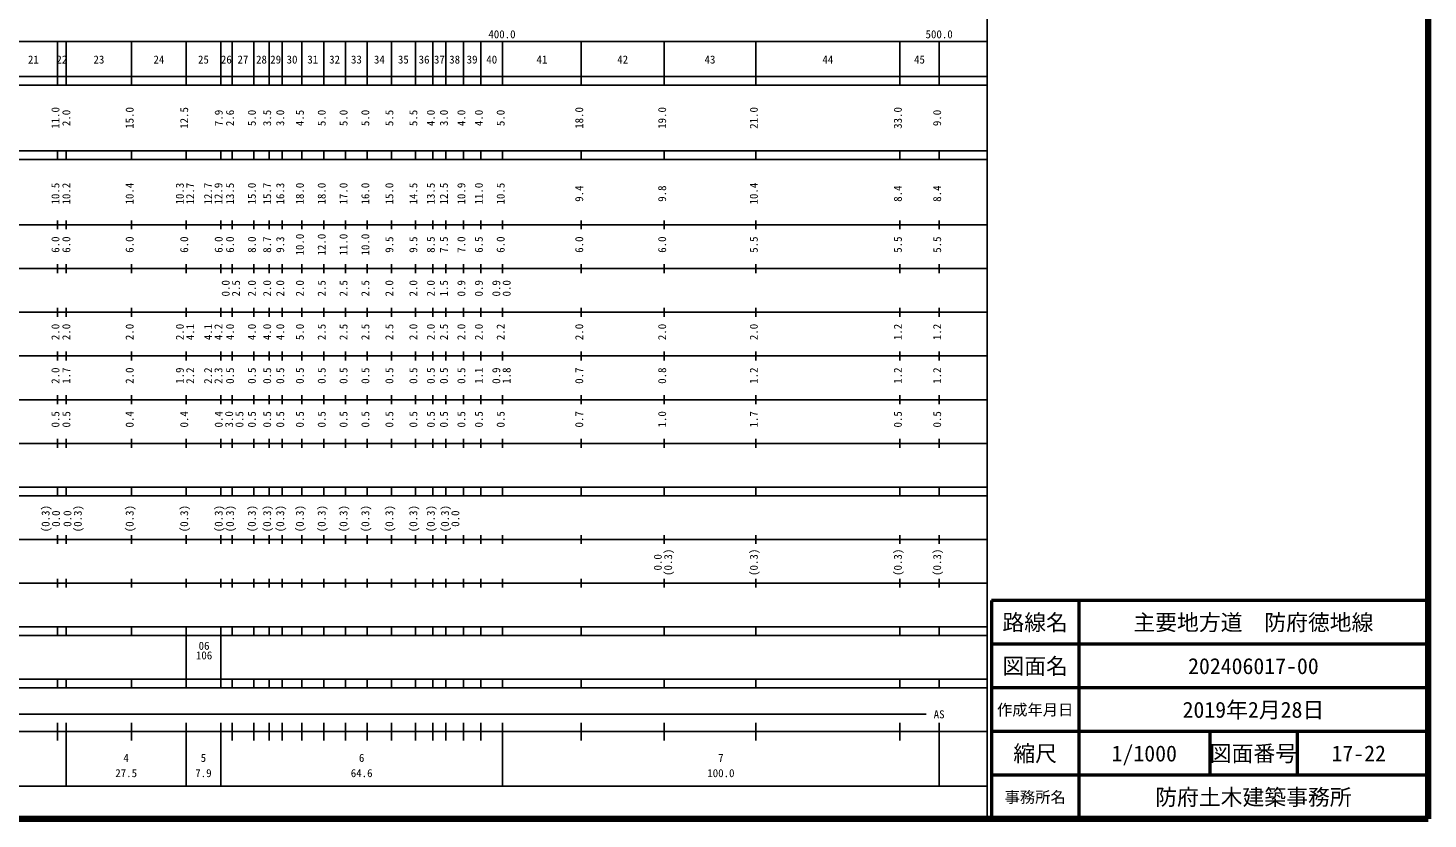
# Model space of a CAD drawing. Units: millimetres on the paper, enlarged 1000 times. Extents: x 40000 to 489596206, y 20000 to 327218255.
# Drawn here: x 359258 to 680000, y 20000 to 201090 of the extents above; entities that cross this region are included whole.
import ezdxf
from ezdxf.enums import TextEntityAlignment as Align

# ---------------------------------------------------------------- set-up
doc = ezdxf.new("R2010")
doc.units = ezdxf.units.MM
doc.header["$LTSCALE"] = 1000
for name, color, linetype, lineweight in [('M-TTL', 7, 'Continuous', 25), ('M-TTL-BAND', 7, 'Continuous', 25), ('M-TTL-FRAM', 2, 'Continuous', 50), ('M-TTL-LINE', 7, 'Continuous', 50)]:
    doc.layers.add(name, color=color, linetype=linetype, lineweight=lineweight)
doc.layers.add('M-TTL-TXT', color=7, linetype='Continuous')
doc.styles.add('ＭＳ ゴシック', font='')
doc.styles.get('ＭＳ ゴシック').set_extended_font_data('MS Gothic')

msp = doc.modelspace()

# ---------------------------------------------------------------- linework, layer by layer
at = {"layer": 'M-TTL', "color": 2, "lineweight": 140}
for p, q in [((680000, 20000), (680000, 380000)), ((40000, 20000), (680000, 20000))]:
    msp.add_line(p, q, dxfattribs=at)
at = {"layer": 'M-TTL-BAND'}
for p, q in [((579000, 20000), (579000, 370000)), ((68000, 198000), (579000, 198000)), ((366000, 188000), (366000, 198000)), ((368000, 188000), (368000, 198000)), ((383000, 188000), (383000, 198000)), ((395500, 188000), (395500, 198000)), ((403400, 188000), (403400, 198000)), ((406000, 188000), (406000, 198000)), ((411000, 188000), (411000, 198000)), ((414500, 188000), (414500, 198000)), ((417500, 188000), (417500, 198000)), ((422000, 188000), (422000, 198000)), ((427000, 188000), (427000, 198000)), ((432000, 188000), (432000, 198000)), ((437000, 188000), (437000, 198000)), ((442500, 188000), (442500, 198000)), ((448000, 188000), (448000, 198000)), ((452000, 188000), (452000, 198000)), ((455000, 188000), (455000, 198000)), ((459000, 188000), (459000, 198000)), ((463000, 188000), (463000, 198000)), ((468000, 188000), (468000, 198000)), ((486000, 188000), (486000, 198000)), ((505000, 188000), (505000, 198000)), ((526000, 188000), (526000, 198000)), ((559000, 188000), (559000, 198000)), ((568000, 188000), (568000, 198000)), ((40000, 190000), (579000, 190000)), ((40000, 188000), (579000, 188000)), ((40000, 173000), (579000, 173000)), ((40000, 171000), (579000, 171000)), ((366000, 171000), (366000, 173000)), ((368000, 171000), (368000, 173000)), ((383000, 171000), (383000, 173000)), ((395500, 171000), (395500, 173000)), ((395500, 171000), (395500, 173000)), ((403400, 171000), (403400, 173000)), ((406000, 171000), (406000, 173000)), ((411000, 171000), (411000, 173000)), ((414500, 171000), (414500, 173000)), ((417500, 171000), (417500, 173000)), ((422000, 171000), (422000, 173000)), ((427000, 171000), (427000, 173000)), ((432000, 171000), (432000, 173000)), ((437000, 171000), (437000, 173000)), ((442500, 171000), (442500, 173000)), ((448000, 171000), (448000, 173000)), ((452000, 171000), (452000, 173000)), ((455000, 171000), (455000, 173000)), ((459000, 171000), (459000, 173000)), ((463000, 171000), (463000, 173000)), ((468000, 171000), (468000, 173000)), ((486000, 171000), (486000, 173000)), ((505000, 171000), (505000, 173000)), ((526000, 171000), (526000, 173000)), ((559000, 171000), (559000, 173000)), ((568000, 171000), (568000, 173000)), ((40000, 156000), (579000, 156000)), ((366000, 155000), (366000, 157000)), ((368000, 155000), (368000, 157000)), ((383000, 155000), (383000, 157000)), ((395500, 155000), (395500, 157000)), ((403400, 155000), (403400, 157000)), ((406000, 155000), (406000, 157000)), ((411000, 155000), (411000, 157000)), ((414500, 155000), (414500, 157000)), ((417500, 155000), (417500, 157000)), ((422000, 155000), (422000, 157000)), ((427000, 155000), (427000, 157000)), ((432000, 155000), (432000, 157000)), ((437000, 155000), (437000, 157000)), ((442500, 155000), (442500, 157000)), ((448000, 155000), (448000, 157000)), ((452000, 155000), (452000, 157000)), ((455000, 155000), (455000, 157000)), ((459000, 155000), (459000, 157000)), ((463000, 155000), (463000, 157000)), ((468000, 155000), (468000, 157000)), ((486000, 155000), (486000, 157000)), ((505000, 155000), (505000, 157000)), ((526000, 155000), (526000, 157000)), ((559000, 155000), (559000, 157000)), ((568000, 155000), (568000, 157000)), ((46000, 146000), (579000, 146000)), ((366000, 145000), (366000, 147000)), ((368000, 145000), (368000, 147000)), ((383000, 145000), (383000, 147000)), ((395500, 145000), (395500, 147000)), ((403400, 145000), (403400, 147000)), ((406000, 145000), (406000, 147000)), ((411000, 145000), (411000, 147000)), ((414500, 145000), (414500, 147000)), ((417500, 145000), (417500, 147000)), ((422000, 145000), (422000, 147000)), ((427000, 145000), (427000, 147000)), ((432000, 145000), (432000, 147000)), ((437000, 145000), (437000, 147000)), ((442500, 145000), (442500, 147000)), ((448000, 145000), (448000, 147000)), ((452000, 145000), (452000, 147000)), ((455000, 145000), (455000, 147000)), ((459000, 145000), (459000, 147000)), ((463000, 145000), (463000, 147000)), ((468000, 145000), (468000, 147000)), ((486000, 145000), (486000, 147000)), ((505000, 145000), (505000, 147000)), ((526000, 145000), (526000, 147000)), ((559000, 145000), (559000, 147000)), ((568000, 145000), (568000, 147000)), ((52000, 136000), (579000, 136000)), ((366000, 135000), (366000, 137000)), ((368000, 135000), (368000, 137000)), ((383000, 135000), (383000, 137000)), ((395500, 135000), (395500, 137000)), ((403400, 135000), (403400, 137000)), ((406000, 135000), (406000, 137000)), ((411000, 135000), (411000, 137000)), ((414500, 135000), (414500, 137000)), ((417500, 135000), (417500, 137000)), ((422000, 135000), (422000, 137000)), ((427000, 135000), (427000, 137000)), ((432000, 135000), (432000, 137000)), ((437000, 135000), (437000, 137000)), ((442500, 135000), (442500, 137000)), ((448000, 135000), (448000, 137000)), ((452000, 135000), (452000, 137000)), ((455000, 135000), (455000, 137000)), ((459000, 135000), (459000, 137000)), ((463000, 135000), (463000, 137000)), ((468000, 135000), (468000, 137000)), ((486000, 135000), (486000, 137000)), ((505000, 135000), (505000, 137000)), ((526000, 135000), (526000, 137000)), ((559000, 135000), (559000, 137000)), ((568000, 135000), (568000, 137000)), ((46000, 126000), (579000, 126000)), ((366000, 125000), (366000, 127000)), ((368000, 125000), (368000, 127000)), ((383000, 125000), (383000, 127000)), ((395500, 125000), (395500, 127000)), ((403400, 125000), (403400, 127000)), ((406000, 125000), (406000, 127000)), ((411000, 125000), (411000, 127000)), ((414500, 125000), (414500, 127000)), ((417500, 125000), (417500, 127000)), ((422000, 125000), (422000, 127000)), ((427000, 125000), (427000, 127000)), ((432000, 125000), (432000, 127000)), ((437000, 125000), (437000, 127000)), ((442500, 125000), (442500, 127000)), ((448000, 125000), (448000, 127000)), ((452000, 125000), (452000, 127000)), ((455000, 125000), (455000, 127000)), ((459000, 125000), (459000, 127000)), ((463000, 125000), (463000, 127000)), ((468000, 125000), (468000, 127000)), ((486000, 125000), (486000, 127000)), ((505000, 125000), (505000, 127000)), ((526000, 125000), (526000, 127000)), ((559000, 125000), (559000, 127000)), ((568000, 125000), (568000, 127000)), ((52000, 116000), (579000, 116000)), ((366000, 115000), (366000, 117000)), ((368000, 115000), (368000, 117000)), ((383000, 115000), (383000, 117000)), ((395500, 115000), (395500, 117000)), ((403400, 115000), (403400, 117000)), ((406000, 115000), (406000, 117000)), ((411000, 115000), (411000, 117000)), ((414500, 115000), (414500, 117000)), ((417500, 115000), (417500, 117000)), ((422000, 115000), (422000, 117000)), ((427000, 115000), (427000, 117000)), ((432000, 115000), (432000, 117000)), ((437000, 115000), (437000, 117000)), ((442500, 115000), (442500, 117000)), ((448000, 115000), (448000, 117000)), ((452000, 115000), (452000, 117000)), ((455000, 115000), (455000, 117000)), ((459000, 115000), (459000, 117000)), ((463000, 115000), (463000, 117000)), ((468000, 115000), (468000, 117000)), ((486000, 115000), (486000, 117000)), ((505000, 115000), (505000, 117000)), ((526000, 115000), (526000, 117000)), ((559000, 115000), (559000, 117000)), ((568000, 115000), (568000, 117000)), ((46000, 106000), (579000, 106000)), ((366000, 105000), (366000, 107000)), ((368000, 105000), (368000, 107000)), ((383000, 105000), (383000, 107000)), ((395500, 105000), (395500, 107000)), ((403400, 105000), (403400, 107000)), ((406000, 105000), (406000, 107000)), ((411000, 105000), (411000, 107000)), ((414500, 105000), (414500, 107000)), ((417500, 105000), (417500, 107000)), ((422000, 105000), (422000, 107000)), ((427000, 105000), (427000, 107000)), ((432000, 105000), (432000, 107000)), ((437000, 105000), (437000, 107000)), ((442500, 105000), (442500, 107000)), ((448000, 105000), (448000, 107000)), ((452000, 105000), (452000, 107000)), ((455000, 105000), (455000, 107000)), ((459000, 105000), (459000, 107000)), ((463000, 105000), (463000, 107000)), ((468000, 105000), (468000, 107000)), ((486000, 105000), (486000, 107000)), ((505000, 105000), (505000, 107000)), ((526000, 105000), (526000, 107000)), ((559000, 105000), (559000, 107000)), ((568000, 105000), (568000, 107000)), ((40000, 96000), (579000, 96000)), ((40000, 94000), (579000, 94000)), ((366000, 94000), (366000, 96000)), ((368000, 94000), (368000, 96000)), ((383000, 94000), (383000, 96000)), ((395500, 94000), (395500, 96000)), ((403400, 94000), (403400, 96000)), ((406000, 94000), (406000, 96000)), ((411000, 94000), (411000, 96000)), ((414500, 94000), (414500, 96000)), ((417500, 94000), (417500, 96000)), ((422000, 94000), (422000, 96000)), ((427000, 94000), (427000, 96000)), ((432000, 94000), (432000, 96000)), ((437000, 94000), (437000, 96000)), ((442500, 94000), (442500, 96000)), ((448000, 94000), (448000, 96000)), ((452000, 94000), (452000, 96000)), ((455000, 94000), (455000, 96000)), ((459000, 94000), (459000, 96000)), ((463000, 94000), (463000, 96000)), ((468000, 94000), (468000, 96000)), ((486000, 94000), (486000, 96000)), ((505000, 94000), (505000, 96000)), ((526000, 94000), (526000, 96000)), ((559000, 94000), (559000, 96000)), ((568000, 94000), (568000, 96000)), ((49000, 84000), (579000, 84000)), ((366000, 83000), (366000, 85000)), ((368000, 83000), (368000, 85000)), ((383000, 83000), (383000, 85000)), ((395500, 83000), (395500, 85000)), ((403400, 83000), (403400, 85000)), ((406000, 83000), (406000, 85000)), ((411000, 83000), (411000, 85000)), ((414500, 83000), (414500, 85000)), ((417500, 83000), (417500, 85000)), ((422000, 83000), (422000, 85000)), ((427000, 83000), (427000, 85000)), ((432000, 83000), (432000, 85000)), ((437000, 83000), (437000, 85000)), ((442500, 83000), (442500, 85000)), ((448000, 83000), (448000, 85000)), ((452000, 83000), (452000, 85000)), ((455000, 83000), (455000, 85000)), ((459000, 83000), (459000, 85000)), ((463000, 83000), (463000, 85000)), ((468000, 83000), (468000, 85000)), ((486000, 83000), (486000, 85000)), ((505000, 83000), (505000, 85000)), ((526000, 83000), (526000, 85000)), ((559000, 83000), (559000, 85000)), ((568000, 83000), (568000, 85000)), ((40000, 74000), (579000, 74000)), ((366000, 73000), (366000, 75000)), ((368000, 73000), (368000, 75000)), ((383000, 73000), (383000, 75000)), ((395500, 73000), (395500, 75000)), ((403400, 73000), (403400, 75000)), ((406000, 73000), (406000, 75000)), ((411000, 73000), (411000, 75000)), ((414500, 73000), (414500, 75000)), ((417500, 73000), (417500, 75000)), ((422000, 73000), (422000, 75000)), ((427000, 73000), (427000, 75000)), ((432000, 73000), (432000, 75000)), ((437000, 73000), (437000, 75000)), ((442500, 73000), (442500, 75000)), ((448000, 73000), (448000, 75000)), ((452000, 73000), (452000, 75000)), ((455000, 73000), (455000, 75000)), ((459000, 73000), (459000, 75000)), ((463000, 73000), (463000, 75000)), ((468000, 73000), (468000, 75000)), ((486000, 73000), (486000, 75000)), ((505000, 73000), (505000, 75000)), ((526000, 73000), (526000, 75000)), ((559000, 73000), (559000, 75000)), ((568000, 73000), (568000, 75000)), ((40000, 64000), (579000, 64000)), ((40000, 62000), (579000, 62000)), ((366000, 62000), (366000, 64000)), ((368000, 62000), (368000, 64000)), ((383000, 62000), (383000, 64000)), ((395500, 62000), (395500, 64000)), ((395500, 52000), (395500, 62000)), ((403400, 62000), (403400, 64000)), ((403400, 52000), (403400, 62000)), ((406000, 62000), (406000, 64000)), ((411000, 62000), (411000, 64000)), ((414500, 62000), (414500, 64000)), ((417500, 62000), (417500, 64000)), ((422000, 62000), (422000, 64000)), ((427000, 62000), (427000, 64000)), ((432000, 62000), (432000, 64000)), ((437000, 62000), (437000, 64000)), ((442500, 62000), (442500, 64000)), ((448000, 62000), (448000, 64000)), ((452000, 62000), (452000, 64000)), ((455000, 62000), (455000, 64000)), ((459000, 62000), (459000, 64000)), ((463000, 62000), (463000, 64000)), ((468000, 62000), (468000, 64000)), ((486000, 62000), (486000, 64000)), ((505000, 62000), (505000, 64000)), ((526000, 62000), (526000, 64000)), ((559000, 62000), (559000, 64000)), ((568000, 62000), (568000, 64000)), ((40000, 52000), (579000, 52000)), ((366000, 50000), (366000, 52000)), ((368000, 50000), (368000, 52000)), ((383000, 50000), (383000, 52000)), ((395500, 50000), (395500, 52000)), ((403400, 50000), (403400, 52000)), ((406000, 50000), (406000, 52000)), ((411000, 50000), (411000, 52000)), ((414500, 50000), (414500, 52000)), ((417500, 50000), (417500, 52000)), ((422000, 50000), (422000, 52000)), ((427000, 50000), (427000, 52000)), ((432000, 50000), (432000, 52000)), ((437000, 50000), (437000, 52000)), ((442500, 50000), (442500, 52000)), ((448000, 50000), (448000, 52000)), ((452000, 50000), (452000, 52000)), ((455000, 50000), (455000, 52000)), ((459000, 50000), (459000, 52000)), ((463000, 50000), (463000, 52000)), ((468000, 50000), (468000, 52000)), ((486000, 50000), (486000, 52000)), ((505000, 50000), (505000, 52000)), ((526000, 50000), (526000, 52000)), ((559000, 50000), (559000, 52000)), ((568000, 50000), (568000, 52000)), ((40000, 50000), (579000, 50000)), ((71000, 44000), (565000, 44000)), ((366000, 38000), (366000, 42000)), ((368000, 27500), (368000, 42000)), ((383000, 38000), (383000, 42000)), ((395500, 27500), (395500, 42000)), ((403400, 27500), (403400, 42000)), ((406000, 38000), (406000, 42000)), ((411000, 38000), (411000, 42000)), ((414500, 38000), (414500, 42000)), ((417500, 38000), (417500, 42000)), ((422000, 38000), (422000, 42000)), ((427000, 38000), (427000, 42000)), ((432000, 38000), (432000, 42000)), ((437000, 38000), (437000, 42000)), ((442500, 38000), (442500, 42000)), ((448000, 38000), (448000, 42000)), ((452000, 38000), (452000, 42000)), ((455000, 38000), (455000, 42000)), ((459000, 38000), (459000, 42000)), ((463000, 38000), (463000, 42000)), ((468000, 27500), (468000, 42000)), ((486000, 38000), (486000, 42000)), ((505000, 38000), (505000, 42000)), ((526000, 38000), (526000, 42000)), ((559000, 38000), (559000, 42000)), ((568000, 27500), (568000, 42000)), ((40000, 40000), (579000, 40000)), ((68000, 27500), (579000, 27500))]:
    msp.add_line(p, q, dxfattribs=at)
at = {"layer": 'M-TTL-FRAM'}
for p, q in [((680000, 70000), (580000, 70000)), ((580000, 70000), (580000, 20000))]:
    msp.add_line(p, q, dxfattribs=at)
at = {"layer": 'M-TTL-LINE'}
for p, q in [((600000, 70000), (600000, 20000)), ((680000, 60000), (580000, 60000)), ((680000, 50000), (580000, 50000)), ((680000, 40000), (580000, 40000)), ((630000, 40000), (630000, 30000)), ((650000, 40000), (650000, 30000)), ((680000, 30000), (580000, 30000))]:
    msp.add_line(p, q, dxfattribs=at)

# ---------------------------------------------------------------- texts
at = {"layer": 'M-TTL-BAND', "style": 'ＭＳ ゴシック'}
for s, p in [('400.0', (467844, 198195)), ('500.0', (568000, 198195)), ('21', (360500, 192405)), ('22', (367000, 192405)), ('23', (375500, 192405)), ('24', (389250, 192405)), ('25', (399450, 192405)), ('26', (404700, 192405)), ('27', (408500, 192405)), ('28', (412750, 192405)), ('29', (416000, 192405)), ('30', (419750, 192405)), ('31', (424500, 192405)), ('32', (429500, 192405)), ('33', (434500, 192405)), ('34', (439750, 192405)), ('35', (445250, 192405)), ('36', (450000, 192405)), ('37', (453500, 192405)), ('38', (457000, 192405)), ('39', (461000, 192405)), ('40', (465500, 192405)), ('41', (477000, 192405)), ('42', (495500, 192405)), ('43', (515500, 192405)), ('44', (542500, 192405)), ('45', (563500, 192405)), ('AS', (568000, 42500)), ('4', (381750, 32523)), ('5', (399450, 32523)), ('6', (435700, 32523)), ('7', (518000, 32523)), ('27.5', (381750, 29033)), ('7.9', (399450, 29033)), ('64.6', (435700, 29033)), ('100.0', (518000, 29033))]:
    msp.add_text(s, height=1833, dxfattribs=at).set_placement(p, align=Align.BOTTOM_CENTER)
for s, p in [('11.0', (367000, 180500)), ('15.0', (384000, 180500)), ('12.5', (396500, 180500)), ('18.0', (487000, 180500)), ('19.0', (506000, 180500)), ('21.0', (527000, 180500)), ('33.0', (560000, 180500)), ('2.0', (369500, 180500)), ('7.9', (404400, 180500)), ('2.6', (407000, 180500)), ('5.0', (412000, 180500)), ('3.5', (415500, 180500)), ('3.0', (418500, 180500)), ('4.5', (423000, 180500)), ('5.0', (428000, 180500)), ('5.0', (433000, 180500)), ('5.0', (438000, 180500)), ('5.5', (443500, 180500)), ('5.5', (449000, 180500)), ('4.0', (453000, 180500)), ('3.0', (456000, 180500)), ('4.0', (460000, 180500)), ('4.0', (464000, 180500)), ('5.0', (469000, 180500)), ('9.0', (569000, 180500)), ('10.5', (367000, 163174)), ('10.2', (369500, 163174)), ('10.4', (384000, 163174)), ('10.3', (395500, 163174)), ('12.7', (397870, 163174)), ('12.7', (401969, 163174)), ('12.9', (404339, 163174)), ('13.5', (407000, 163174)), ('15.0', (412000, 163174)), ('15.7', (415500, 163174)), ('16.3', (418500, 163174)), ('18.0', (423000, 163174)), ('18.0', (428000, 163174)), ('17.0', (433000, 163174)), ('16.0', (438000, 163174)), ('15.0', (443500, 163174)), ('14.5', (449000, 163174)), ('13.5', (453000, 163174)), ('12.5', (456000, 163174)), ('10.9', (460000, 163174)), ('11.0', (464000, 163174)), ('10.5', (469000, 163174)), ('9.4', (487000, 163174)), ('9.8', (506000, 163174)), ('10.4', (527000, 163174)), ('8.4', (560000, 163174)), ('8.4', (569000, 163174)), ('6.0', (367000, 151500)), ('6.0', (369500, 151500)), ('6.0', (384000, 151500)), ('6.0', (396500, 151500)), ('6.0', (404400, 151500)), ('6.0', (407000, 151500)), ('8.0', (412000, 151500)), ('8.7', (415500, 151500)), ('9.3', (418500, 151500)), ('10.0', (423000, 151500)), ('12.0', (428000, 151500)), ('11.0', (433000, 151500)), ('10.0', (438000, 151500)), ('9.5', (443500, 151500)), ('9.5', (449000, 151500)), ('8.5', (453000, 151500)), ('7.5', (456000, 151500)), ('7.0', (460000, 151500)), ('6.5', (464000, 151500)), ('6.0', (469000, 151500)), ('6.0', (487000, 151500)), ('6.0', (506000, 151500)), ('5.5', (527000, 151500)), ('5.5', (560000, 151500)), ('5.5', (569000, 151500)), ('0.0', (406000, 141500)), ('2.5', (408370, 141500)), ('2.0', (412000, 141500)), ('2.0', (415500, 141500)), ('2.0', (418500, 141500)), ('2.0', (423000, 141500)), ('2.5', (428000, 141500)), ('2.5', (433000, 141500)), ('2.5', (438000, 141500)), ('2.0', (443500, 141500)), ('2.0', (449000, 141500)), ('2.0', (453000, 141500)), ('1.5', (456000, 141500)), ('0.9', (460000, 141500)), ('0.9', (464000, 141500)), ('0.9', (468000, 141500)), ('0.0', (470370, 141500)), ('2.0', (367000, 131500)), ('2.0', (369500, 131500)), ('2.0', (384000, 131500)), ('2.0', (395500, 131500)), ('4.1', (397870, 131500)), ('4.1', (401969, 131500)), ('4.2', (404339, 131500)), ('4.0', (407000, 131500)), ('4.0', (412000, 131500)), ('4.0', (415500, 131500)), ('4.0', (418500, 131500)), ('5.0', (423000, 131500)), ('2.5', (428000, 131500)), ('2.5', (433000, 131500)), ('2.5', (438000, 131500)), ('2.5', (443500, 131500)), ('2.0', (449000, 131500)), ('2.0', (453000, 131500)), ('2.5', (456000, 131500)), ('2.0', (460000, 131500)), ('2.0', (464000, 131500)), ('2.2', (469000, 131500)), ('2.0', (487000, 131500)), ('2.0', (506000, 131500)), ('2.0', (527000, 131500)), ('1.2', (560000, 131500)), ('1.2', (569000, 131500)), ('2.0', (367000, 121500)), ('1.7', (369500, 121500)), ('2.0', (384000, 121500)), ('1.9', (395500, 121500)), ('2.2', (397870, 121500)), ('2.2', (401969, 121500)), ('2.3', (404339, 121500)), ('0.5', (407000, 121500)), ('0.5', (412000, 121500)), ('0.5', (415500, 121500)), ('0.5', (418500, 121500)), ('0.5', (423000, 121500)), ('0.5', (428000, 121500)), ('0.5', (433000, 121500)), ('0.5', (438000, 121500)), ('0.5', (443500, 121500)), ('0.5', (449000, 121500)), ('0.5', (453000, 121500)), ('0.5', (456000, 121500)), ('0.5', (460000, 121500)), ('1.1', (464000, 121500)), ('0.9', (468000, 121500)), ('1.8', (470370, 121500)), ('0.7', (487000, 121500)), ('0.8', (506000, 121500)), ('1.2', (527000, 121500)), ('1.2', (560000, 121500)), ('1.2', (569000, 121500)), ('0.5', (367000, 111500)), ('0.5', (369500, 111500)), ('0.4', (384000, 111500)), ('0.4', (396500, 111500)), ('0.4', (404400, 111500)), ('3.0', (406787, 111500)), ('0.5', (409157, 111500)), ('0.5', (412000, 111500)), ('0.5', (415500, 111500)), ('0.5', (418500, 111500)), ('0.5', (423000, 111500)), ('0.5', (428000, 111500)), ('0.5', (433000, 111500)), ('0.5', (438000, 111500)), ('0.5', (443500, 111500)), ('0.5', (449000, 111500)), ('0.5', (453000, 111500)), ('0.5', (456000, 111500)), ('0.5', (460000, 111500)), ('0.5', (464000, 111500)), ('0.5', (469000, 111500)), ('0.7', (487000, 111500)), ('1.0', (506000, 111500)), ('1.7', (527000, 111500)), ('0.5', (560000, 111500)), ('0.5', (569000, 111500)), ('(0.3)', (364750, 88764)), ('0.0', (367120, 88764)), ('0.0', (369750, 88764)), ('(0.3)', (372120, 88764)), ('(0.3)', (384000, 88764)), ('(0.3)', (396500, 88764)), ('(0.3)', (404400, 88764)), ('(0.3)', (407000, 88764)), ('(0.3)', (412000, 88764)), ('(0.3)', (415500, 88764)), ('(0.3)', (418500, 88764)), ('(0.3)', (423000, 88764)), ('(0.3)', (428000, 88764)), ('(0.3)', (433000, 88764)), ('(0.3)', (438000, 88764)), ('(0.3)', (443500, 88764)), ('(0.3)', (449000, 88764)), ('(0.3)', (453000, 88764)), ('(0.3)', (456250, 88764)), ('0.0', (458620, 88764)), ('0.0', (505000, 78764)), ('(0.3)', (507370, 78764)), ('(0.3)', (527000, 78764)), ('(0.3)', (560000, 78764)), ('(0.3)', (569000, 78764))]:
    msp.add_text(s, height=1833, rotation=90, dxfattribs=at).set_placement(p, align=Align.BOTTOM_CENTER)
for s, p in [('106', (399596, 57468)), ('06', (399596, 59655))]:
    msp.add_text(s, height=1833, dxfattribs=at).set_placement(p, align=Align.MIDDLE_CENTER)
at = {"layer": 'M-TTL-TXT', "style": 'ＭＳ ゴシック'}
for s, height, p in [('路線名', 3666, (590000, 65000)), ('路線名', 3666, (590000, 65000)), ('主要地方道\u3000防府徳地線', 3666, (640000, 65000)), ('図面名', 3666, (590000, 55000)), ('図面名', 3666, (590000, 55000)), ('202406017-00', 3666, (640000, 55000)), ('作成年月日', 2566, (590000, 45000)), ('作成年月日', 2566, (590000, 45000)), ('2019年2月28日', 3666, (640000, 45000)), ('縮尺', 3666, (590000, 35000)), ('縮尺', 3666, (590000, 35000)), ('1/1000', 3666, (615000, 35000)), ('図面番号', 3666, (640000, 35000)), ('図面番号', 3666, (640000, 35000)), ('17-22', 3666, (664125, 35000)), ('事務所名', 2566, (590000, 25000)), ('事務所名', 2566, (590000, 25000)), ('防府土木建築事務所', 3666, (640000, 25000))]:
    msp.add_text(s, height=height, dxfattribs=at).set_placement(p, align=Align.MIDDLE_CENTER)

doc.saveas('drawing.dxf')
